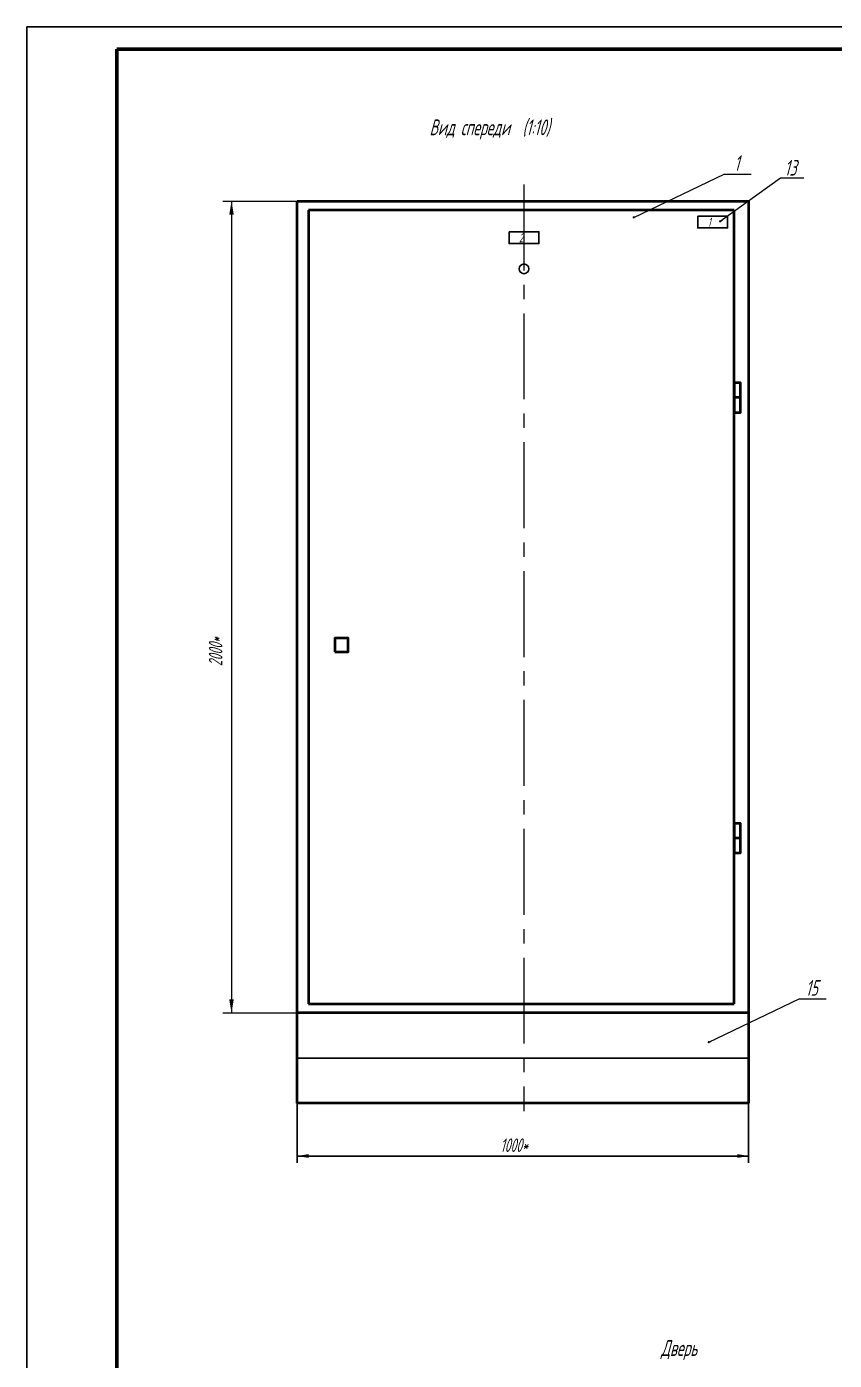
# Model space of a CAD drawing. Header units: millimetres. Extents: x -338 to 6826, y -8218 to 3153.
# Drawn here: x 2036.9 to 2215.9, y -3909.2 to -3613.4 of the extents above; entities that cross this region are included whole.
import ezdxf
from ezdxf.enums import TextEntityAlignment as Align

# ---------------------------------------------------------------- set-up
doc = ezdxf.new("R2010")
doc.units = ezdxf.units.MM
doc.linetypes.add('CENTRE2', pattern=[28.575, 19.05, -3.175, 3.175, -3.175])
doc.layers.get('Defpoints').update_dxf_attribs({"color": 251})
for name, color, linetype, lineweight in [('RAZMER', 5, 'Continuous', 20), ('text', 41, 'Continuous', 20), ('Рамка тонкая', 5, 'Continuous', 25), ('Тонкая', 5, 'Continuous', 20)]:
    doc.layers.add(name, color=color, linetype=linetype, lineweight=lineweight)
doc.styles.add('Simplex', font='simplex.shx', dxfattribs={"width": 0.7, "oblique": 15})

# ---------------------------------------------------------------- blocks, each defined once
blk = doc.blocks.new('_Dot')
at = {"color": 0, "linetype": 'ByBlock', "lineweight": -2}
blk.add_line((-0.5, 0), (-1, 0), dxfattribs=at)
at = {"color": 0, "linetype": 'ByBlock', "lineweight": 13, "const_width": 0.5}
blk.add_lwpolyline([(-0.25, 0, 1), (0.25, 0, 1)], format="xyb", close=True, dxfattribs=at)

msp = doc.modelspace()

# ---------------------------------------------------------------- linework, layer by layer
at = {"lineweight": 60}
for p, q in [((2056.94, -3618.42), (2872.94, -3618.42)), ((2056.94, -4202.42), (2056.94, -3618.42))]:
    msp.add_line(p, q, dxfattribs=at)
at = {"lineweight": 40, "ltscale": 0.5}
for p, q in [((2096.91, -3852.12), (2096.91, -3652.12)), ((2096.91, -3652.12), (2196.91, -3652.12)), ((2196.91, -3652.12), (2196.91, -3852.12)), ((2099.38, -3654.09), (2099.36, -3830.07)), ((2193.69, -3654.09), (2099.38, -3654.09)), ((2193.68, -3830.07), (2193.69, -3654.09)), ((2196.91, -3832.12), (2096.91, -3832.12)), ((2196.91, -3852.12), (2096.91, -3852.12))]:
    msp.add_line(p, q, dxfattribs=at)
at = {"ltscale": 0.5}
msp.add_line((2196.92, -3654.13), (2196.91, -3654.13), dxfattribs=at)
at = {"lineweight": 40}
for p, q in [((2195.15, -3695.68), (2193.69, -3695.68)), ((2195.14, -3793.35), (2193.68, -3793.35)), ((2099.36, -3830.07), (2193.68, -3830.07))]:
    msp.add_line(p, q, dxfattribs=at)
msp.add_line((2196.91, -3830.07), (2196.91, -3830.07))
at = {"color": 107}
msp.add_line((2196.91, -3842.12), (2096.91, -3842.12), dxfattribs=at)
at = {"ltscale": 0.5}
for points in [[(2185.66, -3655.43), (2192.26, -3655.43), (2192.26, -3658.03), (2185.66, -3658.03)], [(2143.84, -3658.91), (2150.44, -3658.91), (2150.44, -3661.51), (2143.84, -3661.51)]]:
    msp.add_lwpolyline(points, close=True, dxfattribs=at)
at = {"lineweight": 40}
for points in [[(2193.69, -3698.95), (2195.15, -3698.95), (2195.15, -3692.42), (2193.69, -3692.42)], [(2105.21, -3752.03), (2108.21, -3752.03), (2108.21, -3749.03), (2105.21, -3749.03)], [(2193.68, -3796.62), (2195.14, -3796.62), (2195.14, -3790.09), (2193.68, -3790.09)]]:
    msp.add_lwpolyline(points, close=True, dxfattribs=at)
at = {"ltscale": 0.5}
msp.add_circle((2147.13, -3667.12), 1.08, dxfattribs=at)
at = {"color": 0, "linetype": 'ByBlock'}
for points in [[(2081.83, -3655.12), (2082.83, -3655.12), (2082.33, -3652.12)], [(2081.83, -3829.12), (2082.83, -3829.12), (2082.33, -3832.12)]]:
    msp.add_solid(points, dxfattribs=at)
at = {"layer": 'Defpoints', "color": 0, "linetype": 'ByBlock'}
msp.add_point((2082.33, -3652.12), dxfattribs=at)
at = {"layer": 'RAZMER', "lineweight": 25}
for p, q in [((2096.91, -3852.12), (2096.91, -3865.35)), ((2196.91, -3852.12), (2196.91, -3865.35)), ((2096.91, -3863.85), (2196.91, -3863.85))]:
    msp.add_line(p, q, dxfattribs=at)
at = {"layer": 'RAZMER'}
for points in [[(2099.41, -3863.43), (2099.41, -3864.26), (2096.91, -3863.85)], [(2194.41, -3863.43), (2194.41, -3864.26), (2196.91, -3863.85)]]:
    msp.add_solid(points, dxfattribs=at)
at = {"layer": 'Рамка тонкая'}
for p in [(2877.94, -3613.42), (2036.94, -4207.42)]:
    msp.add_line(p, (2036.94, -3613.42), dxfattribs=at)
at = {"layer": 'Тонкая', "linetype": 'CENTRE2'}
msp.add_line((2147.09, -3648.42), (2147.09, -3853.92), dxfattribs=at)
at = {"layer": 'Тонкая', "ltscale": 0.5}
for p, q in [((2080.44, -3652.12), (2096.91, -3652.12)), ((2082.33, -3652.12), (2082.33, -3832.12)), ((2080.44, -3832.12), (2096.91, -3832.12))]:
    msp.add_line(p, q, dxfattribs=at)
at = {"layer": 'Тонкая'}
for points in [[(2171.46, -3655.71), (2191.49, -3646.09), (2197.49, -3646.09)], [(2190.61, -3656.57), (2203.97, -3646.96), (2209.14, -3646.96)], [(2188.08, -3838.61), (2208.11, -3829), (2214.11, -3829)]]:
    msp.add_lwpolyline(points, dxfattribs=at)

# ---------------------------------------------------------------- block references
at = {"layer": 'Тонкая', "xscale": 0.5, "yscale": 0.5, "zscale": 0.5, "rotation": 205.6247687717737}
for p in [(2171.46, -3655.71), (2190.61, -3656.57), (2188.08, -3838.61)]:
    msp.add_blockref('_Dot', p, dxfattribs=at)

# ---------------------------------------------------------------- texts
at = {"layer": 'text', "style": 'Simplex', "oblique": 15, "width": 0.6}
for s, height, p in [('Вид спереди  (1:10)', 3.5, (2126.2, -3637.49)), ('1', 2, (2187.85, -3657.75)), ('2', 2, (2146.04, -3661.23)), ('1000*', 3, (2141.9, -3862.95))]:
    msp.add_text(s, height=height, dxfattribs=at).set_placement(p)
for s, p in [('1', (2194.27, -3645.42)), ('13', (2206.18, -3646.46)), ('15', (2210.89, -3828.33)), ('Дверь', (2181.51, -3908.18))]:
    msp.add_text(s, height=3.5, dxfattribs=at).set_placement(p, align=Align.CENTER)
msp.add_text('2000*', height=3, rotation=90, dxfattribs=at).set_placement((2080.31, -3752.04), align=Align.CENTER)

doc.saveas('drawing.dxf')
